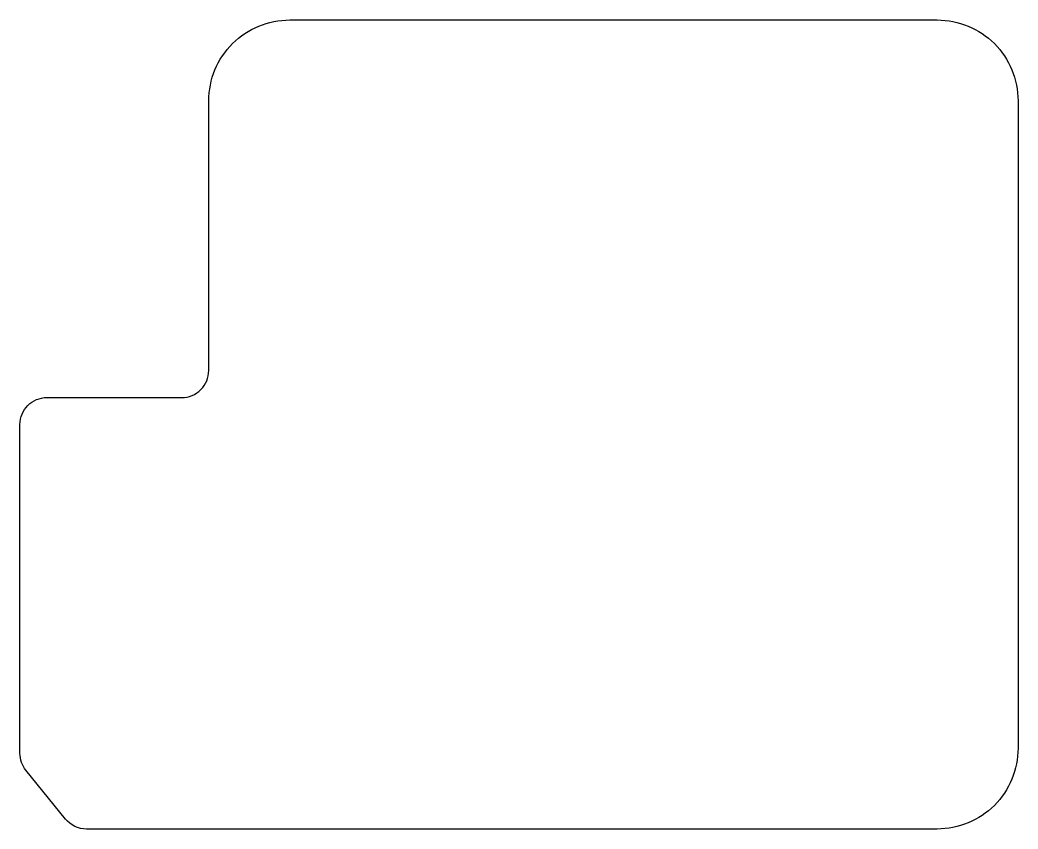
# Model space of a CAD drawing. Header units: millimetres. Extents: x 24.7 to 61.7, y -63 to -33.
import ezdxf

# ---------------------------------------------------------------- set-up
doc = ezdxf.new("R2010")
doc.units = ezdxf.units.MM
doc.layers.get('0').update_dxf_attribs({"linetype": 'CONTINUOUS'})

msp = doc.modelspace()

# ---------------------------------------------------------------- linework, layer by layer
msp.add_lwpolyline([(26.404, -62.586), (24.942, -60.779, -0.171831), (24.719, -60.15), (24.719, -47.956, -0.414214), (25.719, -46.956), (30.719, -46.956, 0.414214), (31.719, -45.956), (31.719, -35.956, -0.414214), (34.719, -32.956), (58.719, -32.956, -0.414214), (61.719, -35.956), (61.719, -59.956, -0.414214), (58.719, -62.956), (27.182, -62.956, -0.226277)], format="xyb", close=True)

doc.saveas('drawing.dxf')
